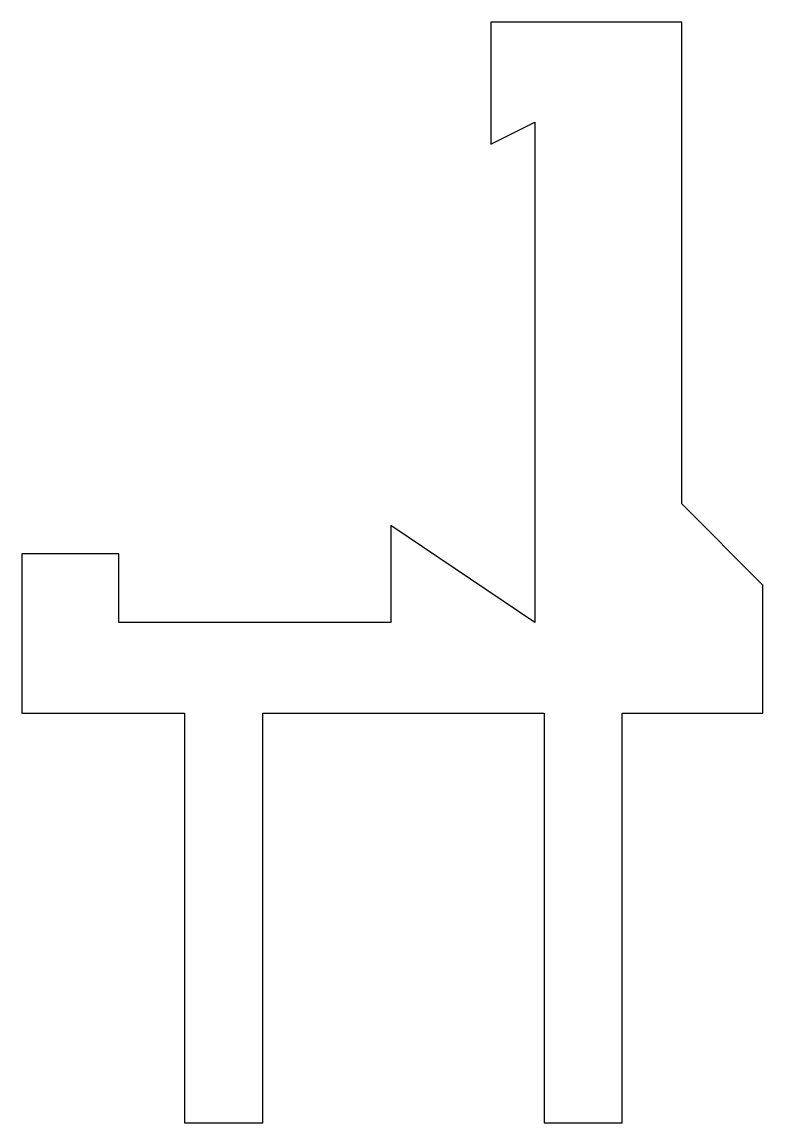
# Model space of a CAD drawing. Extents: x 252.8 to 276.5, y 235.9 to 271.1.
import ezdxf

# ---------------------------------------------------------------- set-up
doc = ezdxf.new("R2010")
doc.units = 0
doc.layers.add('ANA', color=220, linetype='CONTINUOUS')

msp = doc.modelspace()

# ---------------------------------------------------------------- linework, layer by layer
at = {"layer": 'ANA'}
msp.add_lwpolyline([(257.954, 235.869), (260.454, 235.869), (260.454, 248.969), (269.454, 248.969), (269.454, 235.869), (271.954, 235.869), (271.954, 248.969), (276.454, 248.969), (276.454, 253.069), (273.854, 255.669), (273.854, 271.069), (267.754, 271.069), (267.754, 267.169), (269.154, 267.869), (269.154, 251.869), (264.554, 254.969), (264.554, 251.869), (255.854, 251.869), (255.854, 254.069), (252.754, 254.069), (252.754, 248.969), (257.954, 248.969)], close=True, dxfattribs=at)

doc.saveas('drawing.dxf')
